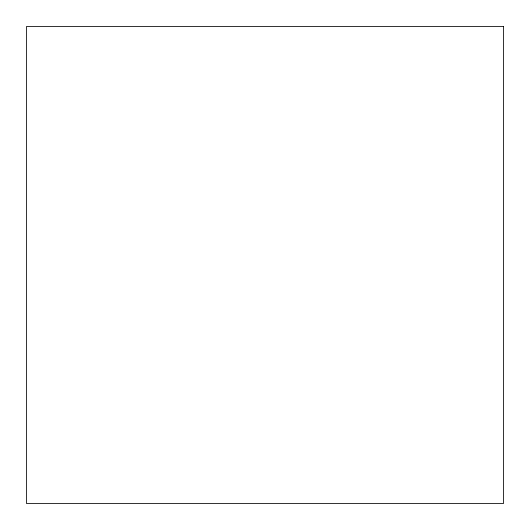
<?xml version="1.0" encoding="UTF-8"?>
<svg xmlns="http://www.w3.org/2000/svg" width="530" height="530" viewBox="0 0 530 530"><rect width="100%" height="100%" fill="white"/><g stroke="black" fill="none" stroke-linecap="round" stroke-linejoin="round"><path stroke-width="0.79" d="M503.5 26.5L26.5 26.5L26.5 503.5L503.5 503.5L503.5 26.5"/></g></svg>
